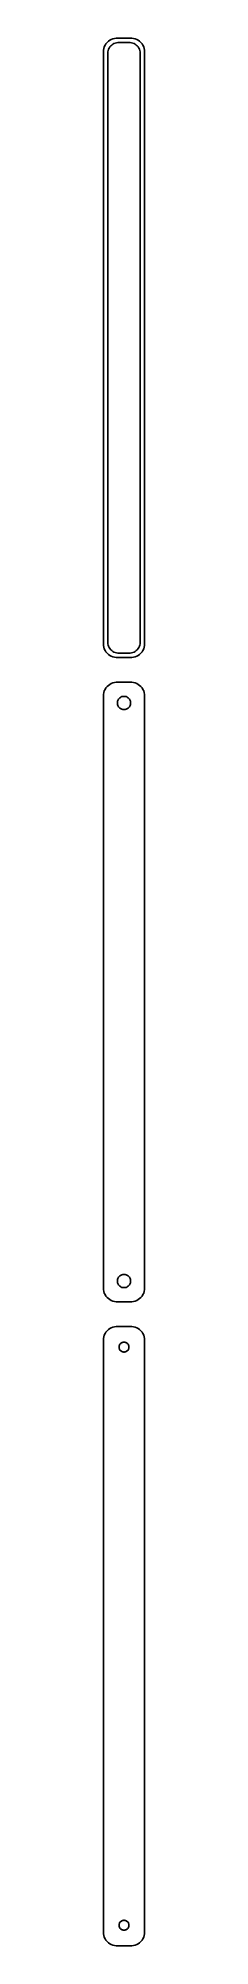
# Model space of a CAD drawing. Header units: metres. Extents: x -8 to 8, y 356 to 1048.
import ezdxf

# ---------------------------------------------------------------- set-up
doc = ezdxf.new("R2010")
doc.units = ezdxf.units.M

msp = doc.modelspace()

# ---------------------------------------------------------------- linework, layer by layer
for p, q in [((-6.54507, 1046.44), (-6.88153, 1045.91)), ((-6.14484, 1046.92), (-6.54507, 1046.44)), ((-5.68712, 1047.35), (-6.14484, 1046.92)), ((-5.17912, 1047.72), (-5.68712, 1047.35)), ((-4.62889, 1048.02), (-5.17912, 1047.72)), ((-4.04507, 1048.26), (-4.62889, 1048.02)), ((-4.07506, 1046.27), (-3.64888, 1046.5)), ((-3.4369, 1048.41), (-4.04507, 1048.26)), ((-3.64888, 1046.5), (-3.1967, 1046.68)), ((-2.81395, 1048.49), (-3.4369, 1048.41)), ((-3.1967, 1046.68), (-2.72565, 1046.8)), ((2.81395, 1048.49), (-2.81395, 1048.49)), ((-2.72565, 1046.8), (-2.24316, 1046.86)), ((-2.24316, 1046.86), (2.24316, 1046.86)), ((2.24316, 1046.86), (2.72565, 1046.8)), ((2.72565, 1046.8), (3.1967, 1046.68)), ((3.4369, 1048.41), (2.81395, 1048.49)), ((3.1967, 1046.68), (3.64888, 1046.5)), ((4.04507, 1048.26), (3.4369, 1048.41)), ((3.64888, 1046.5), (4.07506, 1046.27)), ((4.62889, 1048.02), (4.04507, 1048.26)), ((5.17912, 1047.72), (4.62889, 1048.02)), ((5.68712, 1047.35), (5.17912, 1047.72)), ((6.14484, 1046.92), (5.68712, 1047.35)), ((6.54507, 1046.44), (6.14484, 1046.92)), ((6.88153, 1045.91), (6.54507, 1046.44)), ((-7.46057, 1044.13), (-7.5, 1043.5)), ((-7.5, 1043.5), (-7.5, 828.5)), ((-7.34291, 1044.74), (-7.46057, 1044.13)), ((-7.14888, 1045.34), (-7.34291, 1044.74)), ((-6.88153, 1045.91), (-7.14888, 1045.34)), ((-5.87262, 1043), (-5.84209, 1043.49)), ((-5.87262, 829), (-5.87262, 1043)), ((-5.84209, 1043.49), (-5.75096, 1043.96)), ((-5.75096, 1043.96), (-5.60068, 1044.43)), ((-5.60068, 1044.43), (-5.3936, 1044.87)), ((-5.3936, 1044.87), (-5.13301, 1045.28)), ((-5.13301, 1045.28), (-4.82301, 1045.65)), ((-4.82301, 1045.65), (-4.46851, 1045.98)), ((-4.46851, 1045.98), (-4.07506, 1046.27)), ((4.07506, 1046.27), (4.46851, 1045.98)), ((4.46851, 1045.98), (4.82301, 1045.65)), ((4.82301, 1045.65), (5.13301, 1045.28)), ((5.13301, 1045.28), (5.3936, 1044.87)), ((5.3936, 1044.87), (5.60068, 1044.43)), ((5.60068, 1044.43), (5.75096, 1043.96)), ((5.75096, 1043.96), (5.84209, 1043.49)), ((5.84209, 1043.49), (5.87262, 1043)), ((5.87262, 1043), (5.87262, 829)), ((7.14888, 1045.34), (6.88153, 1045.91)), ((7.34291, 1044.74), (7.14888, 1045.34)), ((7.46057, 1044.13), (7.34291, 1044.74)), ((7.5, 1043.5), (7.46057, 1044.13)), ((7.5, 828.5), (7.5, 1043.5)), ((-7.5, 828.5), (-7.46057, 827.873)), ((-7.46057, 827.873), (-7.34291, 827.257)), ((-7.34291, 827.257), (-7.14888, 826.659)), ((-7.14888, 826.659), (-6.88153, 826.091)), ((-6.88153, 826.091), (-6.54507, 825.561)), ((-6.54507, 825.561), (-6.14484, 825.077)), ((-6.14484, 825.077), (-5.68712, 824.647)), ((-5.84209, 828.515), (-5.87262, 829)), ((-5.75096, 828.037), (-5.84209, 828.515)), ((-5.60068, 827.574), (-5.75096, 828.037)), ((-5.68712, 824.647), (-5.17912, 824.278)), ((-5.3936, 827.134), (-5.60068, 827.574)), ((-5.13301, 826.724), (-5.3936, 827.134)), ((-4.82301, 826.349), (-5.13301, 826.724)), ((-4.46851, 826.016), (-4.82301, 826.349)), ((-4.07506, 825.73), (-4.46851, 826.016)), ((-3.64888, 825.496), (-4.07506, 825.73)), ((-3.1967, 825.317), (-3.64888, 825.496)), ((-2.72565, 825.196), (-3.1967, 825.317)), ((-2.24316, 825.135), (-2.72565, 825.196)), ((2.24316, 825.135), (-2.24316, 825.135)), ((2.72565, 825.196), (2.24316, 825.135)), ((3.1967, 825.317), (2.72565, 825.196)), ((3.64888, 825.496), (3.1967, 825.317)), ((4.07506, 825.73), (3.64888, 825.496)), ((4.46851, 826.016), (4.07506, 825.73)), ((4.82301, 826.349), (4.46851, 826.016)), ((5.13301, 826.724), (4.82301, 826.349)), ((5.3936, 827.134), (5.13301, 826.724)), ((5.17912, 824.278), (5.68712, 824.647)), ((5.60068, 827.574), (5.3936, 827.134)), ((5.75096, 828.037), (5.60068, 827.574)), ((5.68712, 824.647), (6.14484, 825.077)), ((5.84209, 828.515), (5.75096, 828.037)), ((5.87262, 829), (5.84209, 828.515)), ((6.14484, 825.077), (6.54507, 825.561)), ((6.54507, 825.561), (6.88153, 826.091)), ((6.88153, 826.091), (7.14888, 826.659)), ((7.14888, 826.659), (7.34291, 827.257)), ((7.34291, 827.257), (7.46057, 827.873)), ((7.46057, 827.873), (7.5, 828.5)), ((-5.17912, 824.278), (-4.62889, 823.976)), ((-4.62889, 823.976), (-4.04507, 823.745)), ((-4.04507, 823.745), (-3.4369, 823.589)), ((-3.4369, 823.589), (-2.81395, 823.51)), ((-2.81395, 823.51), (2.81395, 823.51)), ((2.81395, 823.51), (3.4369, 823.589)), ((3.4369, 823.589), (4.04507, 823.745)), ((4.04507, 823.745), (4.62889, 823.976)), ((4.62889, 823.976), (5.17912, 824.278)), ((-7.14888, 811.341), (-7.34291, 810.743)), ((-6.88153, 811.909), (-7.14888, 811.341)), ((-6.54507, 812.439), (-6.88153, 811.909)), ((-6.14484, 812.923), (-6.54507, 812.439)), ((-5.68712, 813.353), (-6.14484, 812.923)), ((-5.17912, 813.722), (-5.68712, 813.353)), ((-4.62889, 814.024), (-5.17912, 813.722)), ((-4.04507, 814.255), (-4.62889, 814.024)), ((-3.4369, 814.411), (-4.04507, 814.255)), ((-2.81395, 814.49), (-3.4369, 814.411)), ((2.81395, 814.49), (-2.81395, 814.49)), ((3.4369, 814.411), (2.81395, 814.49)), ((4.04507, 814.255), (3.4369, 814.411)), ((4.62889, 814.024), (4.04507, 814.255)), ((5.17912, 813.722), (4.62889, 814.024)), ((5.68712, 813.353), (5.17912, 813.722)), ((6.14484, 812.923), (5.68712, 813.353)), ((6.54507, 812.439), (6.14484, 812.923)), ((6.88153, 811.909), (6.54507, 812.439)), ((7.14888, 811.341), (6.88153, 811.909)), ((7.34291, 810.743), (7.14888, 811.341)), ((-7.46057, 810.127), (-7.5, 809.5)), ((-7.5, 809.5), (-7.5, 594.5)), ((-7.34291, 810.743), (-7.46057, 810.127)), ((-2.39999, 807), (-2.38107, 807.301)), ((-2.38107, 806.699), (-2.39999, 807)), ((-2.38107, 807.301), (-2.32458, 807.597)), ((-2.32458, 806.403), (-2.38107, 806.699)), ((-2.32458, 807.597), (-2.23146, 807.883)), ((-2.23146, 806.117), (-2.32458, 806.403)), ((-2.23146, 807.883), (-2.10313, 808.156)), ((-2.10313, 805.844), (-2.23146, 806.117)), ((-2.10313, 808.156), (-1.94164, 808.411)), ((-1.94164, 805.589), (-2.10313, 805.844)), ((-1.94164, 808.411), (-1.74951, 808.643)), ((-1.74951, 805.357), (-1.94164, 805.589)), ((-1.74951, 808.643), (-1.52982, 808.849)), ((-1.52982, 805.151), (-1.74951, 805.357)), ((-1.52982, 808.849), (-1.28598, 809.026)), ((-1.28598, 804.974), (-1.52982, 805.151)), ((-1.28598, 809.026), (-1.02187, 809.172)), ((-1.02187, 804.828), (-1.28598, 804.974)), ((-1.02187, 809.172), (-0.741638, 809.283)), ((-0.741638, 804.717), (-1.02187, 804.828)), ((-0.741638, 809.283), (-0.449707, 809.357)), ((-0.449707, 804.643), (-0.741638, 804.717)), ((-0.449707, 809.357), (-0.150696, 809.395)), ((-0.150696, 804.605), (-0.449707, 804.643)), ((-0.150696, 809.395), (0.150696, 809.395)), ((0.150696, 804.605), (-0.150696, 804.605)), ((0.150696, 809.395), (0.449707, 809.357)), ((0.449707, 804.643), (0.150696, 804.605)), ((0.449707, 809.357), (0.741638, 809.283)), ((0.741638, 804.717), (0.449707, 804.643)), ((0.741638, 809.283), (1.02187, 809.172)), ((1.02187, 804.828), (0.741638, 804.717)), ((1.02187, 809.172), (1.28598, 809.026)), ((1.28598, 804.974), (1.02187, 804.828)), ((1.28598, 809.026), (1.52982, 808.849)), ((1.52982, 805.151), (1.28598, 804.974)), ((1.52982, 808.849), (1.74951, 808.643)), ((1.74951, 805.357), (1.52982, 805.151)), ((1.74951, 808.643), (1.94164, 808.411)), ((1.94164, 805.589), (1.74951, 805.357)), ((1.94164, 808.411), (2.10313, 808.156)), ((2.10313, 805.844), (1.94164, 805.589)), ((2.10313, 808.156), (2.23146, 807.883)), ((2.23146, 806.117), (2.10313, 805.844)), ((2.23146, 807.883), (2.32458, 807.597)), ((2.32458, 806.403), (2.23146, 806.117)), ((2.32458, 807.597), (2.38107, 807.301)), ((2.38107, 806.699), (2.32458, 806.403)), ((2.38107, 807.301), (2.39999, 807)), ((2.39999, 807), (2.38107, 806.699)), ((7.46057, 810.127), (7.34291, 810.743)), ((7.5, 809.5), (7.46057, 810.127)), ((7.5, 594.5), (7.5, 809.5)), ((-2.39999, 597), (-2.38107, 597.301)), ((-2.38107, 596.699), (-2.39999, 597)), ((-2.38107, 597.301), (-2.32458, 597.597)), ((-2.32458, 596.403), (-2.38107, 596.699)), ((-2.32458, 597.597), (-2.23146, 597.883)), ((-2.23146, 596.117), (-2.32458, 596.403)), ((-2.23146, 597.883), (-2.10313, 598.156)), ((-2.10313, 595.844), (-2.23146, 596.117)), ((-2.10313, 598.156), (-1.94164, 598.411)), ((-1.94164, 598.411), (-1.74951, 598.643)), ((-1.74951, 598.643), (-1.52982, 598.849)), ((-1.52982, 598.849), (-1.28598, 599.026)), ((-1.28598, 599.026), (-1.02187, 599.172)), ((-1.02187, 599.172), (-0.741638, 599.283)), ((-0.741638, 599.283), (-0.449707, 599.357)), ((-0.449707, 599.357), (-0.150696, 599.395)), ((-0.150696, 599.395), (0.150696, 599.395)), ((0.150696, 599.395), (0.449707, 599.357)), ((0.449707, 599.357), (0.741638, 599.283)), ((0.741638, 599.283), (1.02187, 599.172)), ((1.02187, 599.172), (1.28598, 599.026)), ((1.28598, 599.026), (1.52982, 598.849)), ((1.52982, 598.849), (1.74951, 598.643)), ((1.74951, 598.643), (1.94164, 598.411)), ((1.94164, 598.411), (2.10313, 598.156)), ((2.10313, 598.156), (2.23146, 597.883)), ((2.23146, 596.117), (2.10313, 595.844)), ((2.23146, 597.883), (2.32458, 597.597)), ((2.32458, 596.403), (2.23146, 596.117)), ((2.32458, 597.597), (2.38107, 597.301)), ((2.38107, 596.699), (2.32458, 596.403)), ((2.38107, 597.301), (2.39999, 597)), ((2.39999, 597), (2.38107, 596.699)), ((-7.5, 594.5), (-7.46057, 593.873)), ((-7.46057, 593.873), (-7.34291, 593.257)), ((-7.34291, 593.257), (-7.14888, 592.659)), ((-7.14888, 592.659), (-6.88153, 592.091)), ((-6.88153, 592.091), (-6.54507, 591.561)), ((-6.54507, 591.561), (-6.14484, 591.077)), ((-6.14484, 591.077), (-5.68712, 590.647)), ((-5.68712, 590.647), (-5.17912, 590.278)), ((-5.17912, 590.278), (-4.62889, 589.976)), ((-4.62889, 589.976), (-4.04507, 589.745)), ((-4.04507, 589.745), (-3.4369, 589.589)), ((-3.4369, 589.589), (-2.81395, 589.51)), ((-2.81395, 589.51), (2.81395, 589.51)), ((-1.94164, 595.589), (-2.10313, 595.844)), ((-1.74951, 595.357), (-1.94164, 595.589)), ((-1.52982, 595.151), (-1.74951, 595.357)), ((-1.28598, 594.974), (-1.52982, 595.151)), ((-1.02187, 594.828), (-1.28598, 594.974)), ((-0.741638, 594.717), (-1.02187, 594.828)), ((-0.449707, 594.643), (-0.741638, 594.717)), ((-0.150696, 594.605), (-0.449707, 594.643)), ((0.150696, 594.605), (-0.150696, 594.605)), ((0.449707, 594.643), (0.150696, 594.605)), ((0.741638, 594.717), (0.449707, 594.643)), ((1.02187, 594.828), (0.741638, 594.717)), ((1.28598, 594.974), (1.02187, 594.828)), ((1.52982, 595.151), (1.28598, 594.974)), ((1.74951, 595.357), (1.52982, 595.151)), ((1.94164, 595.589), (1.74951, 595.357)), ((2.10313, 595.844), (1.94164, 595.589)), ((2.81395, 589.51), (3.4369, 589.589)), ((3.4369, 589.589), (4.04507, 589.745)), ((4.04507, 589.745), (4.62889, 589.976)), ((4.62889, 589.976), (5.17912, 590.278)), ((5.17912, 590.278), (5.68712, 590.647)), ((5.68712, 590.647), (6.14484, 591.077)), ((6.14484, 591.077), (6.54507, 591.561)), ((6.54507, 591.561), (6.88153, 592.091)), ((6.88153, 592.091), (7.14888, 592.659)), ((7.14888, 592.659), (7.34291, 593.257)), ((7.34291, 593.257), (7.46057, 593.873)), ((7.46057, 593.873), (7.5, 594.5)), ((-7.46057, 576.127), (-7.5, 575.5)), ((-7.5, 575.5), (-7.5, 360.5)), ((-7.34291, 576.743), (-7.46057, 576.127)), ((-7.14888, 577.341), (-7.34291, 576.743)), ((-6.88153, 577.909), (-7.14888, 577.341)), ((-6.54507, 578.439), (-6.88153, 577.909)), ((-6.14484, 578.923), (-6.54507, 578.439)), ((-5.68712, 579.353), (-6.14484, 578.923)), ((-5.17912, 579.722), (-5.68712, 579.353)), ((-4.62889, 580.024), (-5.17912, 579.722)), ((-4.04507, 580.255), (-4.62889, 580.024)), ((-3.4369, 580.411), (-4.04507, 580.255)), ((-2.81395, 580.49), (-3.4369, 580.411)), ((2.81395, 580.49), (-2.81395, 580.49)), ((3.4369, 580.411), (2.81395, 580.49)), ((4.04507, 580.255), (3.4369, 580.411)), ((4.62889, 580.024), (4.04507, 580.255)), ((5.17912, 579.722), (4.62889, 580.024)), ((5.68712, 579.353), (5.17912, 579.722)), ((6.14484, 578.923), (5.68712, 579.353)), ((6.54507, 578.439), (6.14484, 578.923)), ((6.88153, 577.909), (6.54507, 578.439)), ((7.14888, 577.341), (6.88153, 577.909)), ((7.34291, 576.743), (7.14888, 577.341)), ((7.46057, 576.127), (7.34291, 576.743)), ((7.5, 575.5), (7.46057, 576.127)), ((7.5, 360.5), (7.5, 575.5)), ((-1.79999, 573), (-1.7858, 573.226)), ((-1.7858, 572.774), (-1.79999, 573)), ((-1.7858, 573.226), (-1.74344, 573.448)), ((-1.74344, 572.552), (-1.7858, 572.774)), ((-1.74344, 573.448), (-1.67358, 573.663)), ((-1.67358, 572.337), (-1.74344, 572.552)), ((-1.67358, 573.663), (-1.57735, 573.867)), ((-1.57735, 572.133), (-1.67358, 572.337)), ((-1.57735, 573.867), (-1.45622, 574.058)), ((-1.45622, 571.942), (-1.57735, 572.133)), ((-1.45622, 574.058), (-1.31213, 574.232)), ((-1.31213, 571.768), (-1.45622, 571.942)), ((-1.31213, 574.232), (-1.14735, 574.387)), ((-1.14735, 571.613), (-1.31213, 571.768)), ((-1.14735, 574.387), (-0.964478, 574.52)), ((-0.964478, 571.48), (-1.14735, 571.613)), ((-0.964478, 574.52), (-0.766388, 574.629)), ((-0.766388, 571.371), (-0.964478, 571.48)), ((-0.766388, 574.629), (-0.556229, 574.712)), ((-0.556229, 571.288), (-0.766388, 571.371)), ((-0.556229, 574.712), (-0.33728, 574.768)), ((-0.33728, 571.232), (-0.556229, 571.288)), ((-0.33728, 574.768), (-0.113022, 574.796)), ((-0.113022, 571.204), (-0.33728, 571.232)), ((-0.113022, 574.796), (0.113022, 574.796)), ((0.113022, 571.204), (-0.113022, 571.204)), ((0.113022, 574.796), (0.33728, 574.768)), ((0.33728, 571.232), (0.113022, 571.204)), ((0.33728, 574.768), (0.556229, 574.712)), ((0.556229, 571.288), (0.33728, 571.232)), ((0.556229, 574.712), (0.766388, 574.629)), ((0.766388, 571.371), (0.556229, 571.288)), ((0.766388, 574.629), (0.964478, 574.52)), ((0.964478, 571.48), (0.766388, 571.371)), ((0.964478, 574.52), (1.14735, 574.387)), ((1.14735, 571.613), (0.964478, 571.48)), ((1.14735, 574.387), (1.31213, 574.232)), ((1.31213, 571.768), (1.14735, 571.613)), ((1.31213, 574.232), (1.45622, 574.058)), ((1.45622, 571.942), (1.31213, 571.768)), ((1.45622, 574.058), (1.57735, 573.867)), ((1.57735, 572.133), (1.45622, 571.942)), ((1.57735, 573.867), (1.67358, 573.663)), ((1.67358, 572.337), (1.57735, 572.133)), ((1.67358, 573.663), (1.74344, 573.448)), ((1.74344, 572.552), (1.67358, 572.337)), ((1.74344, 573.448), (1.7858, 573.226)), ((1.7858, 572.774), (1.74344, 572.552)), ((1.7858, 573.226), (1.79999, 573)), ((1.79999, 573), (1.7858, 572.774)), ((-7.5, 360.5), (-7.46057, 359.873)), ((-1.79999, 363), (-1.7858, 363.226)), ((-1.7858, 362.774), (-1.79999, 363)), ((-1.7858, 363.226), (-1.74344, 363.448)), ((-1.74344, 362.552), (-1.7858, 362.774)), ((-1.74344, 363.448), (-1.67358, 363.663)), ((-1.67358, 362.337), (-1.74344, 362.552)), ((-1.67358, 363.663), (-1.57735, 363.867)), ((-1.57735, 362.133), (-1.67358, 362.337)), ((-1.57735, 363.867), (-1.45622, 364.058)), ((-1.45622, 361.942), (-1.57735, 362.133)), ((-1.45622, 364.058), (-1.31213, 364.232)), ((-1.31213, 361.768), (-1.45622, 361.942)), ((-1.31213, 364.232), (-1.14735, 364.387)), ((-1.14735, 361.613), (-1.31213, 361.768)), ((-1.14735, 364.387), (-0.964478, 364.52)), ((-0.964478, 361.48), (-1.14735, 361.613)), ((-0.964478, 364.52), (-0.766388, 364.629)), ((-0.766388, 361.371), (-0.964478, 361.48)), ((-0.766388, 364.629), (-0.556229, 364.712)), ((-0.556229, 361.288), (-0.766388, 361.371)), ((-0.556229, 364.712), (-0.33728, 364.768)), ((-0.33728, 361.232), (-0.556229, 361.288)), ((-0.33728, 364.768), (-0.113022, 364.796)), ((-0.113022, 361.204), (-0.33728, 361.232)), ((-0.113022, 364.796), (0.113022, 364.796)), ((0.113022, 361.204), (-0.113022, 361.204)), ((0.113022, 364.796), (0.33728, 364.768)), ((0.33728, 361.232), (0.113022, 361.204)), ((0.33728, 364.768), (0.556229, 364.712)), ((0.556229, 361.288), (0.33728, 361.232)), ((0.556229, 364.712), (0.766388, 364.629)), ((0.766388, 361.371), (0.556229, 361.288)), ((0.766388, 364.629), (0.964478, 364.52)), ((0.964478, 361.48), (0.766388, 361.371)), ((0.964478, 364.52), (1.14735, 364.387)), ((1.14735, 361.613), (0.964478, 361.48)), ((1.14735, 364.387), (1.31213, 364.232)), ((1.31213, 361.768), (1.14735, 361.613)), ((1.31213, 364.232), (1.45622, 364.058)), ((1.45622, 361.942), (1.31213, 361.768)), ((1.45622, 364.058), (1.57735, 363.867)), ((1.57735, 362.133), (1.45622, 361.942)), ((1.57735, 363.867), (1.67358, 363.663)), ((1.67358, 362.337), (1.57735, 362.133)), ((1.67358, 363.663), (1.74344, 363.448)), ((1.74344, 362.552), (1.67358, 362.337)), ((1.74344, 363.448), (1.7858, 363.226)), ((1.7858, 362.774), (1.74344, 362.552)), ((1.7858, 363.226), (1.79999, 363)), ((1.79999, 363), (1.7858, 362.774)), ((7.46057, 359.873), (7.5, 360.5)), ((-7.46057, 359.873), (-7.34291, 359.257)), ((-7.34291, 359.257), (-7.14888, 358.659)), ((-7.14888, 358.659), (-6.88153, 358.091)), ((-6.88153, 358.091), (-6.54507, 357.561)), ((-6.54507, 357.561), (-6.14484, 357.077)), ((-6.14484, 357.077), (-5.68712, 356.647)), ((-5.68712, 356.647), (-5.17912, 356.278)), ((-5.17912, 356.278), (-4.62889, 355.976)), ((-4.62889, 355.976), (-4.04507, 355.745)), ((-4.04507, 355.745), (-3.4369, 355.589)), ((-3.4369, 355.589), (-2.81395, 355.51)), ((-2.81395, 355.51), (2.81395, 355.51)), ((2.81395, 355.51), (3.4369, 355.589)), ((3.4369, 355.589), (4.04507, 355.745)), ((4.04507, 355.745), (4.62889, 355.976)), ((4.62889, 355.976), (5.17912, 356.278)), ((5.17912, 356.278), (5.68712, 356.647)), ((5.68712, 356.647), (6.14484, 357.077)), ((6.14484, 357.077), (6.54507, 357.561)), ((6.54507, 357.561), (6.88153, 358.091)), ((6.88153, 358.091), (7.14888, 358.659)), ((7.14888, 358.659), (7.34291, 359.257)), ((7.34291, 359.257), (7.46057, 359.873))]:
    msp.add_line(p, q)

doc.saveas('drawing.dxf')
